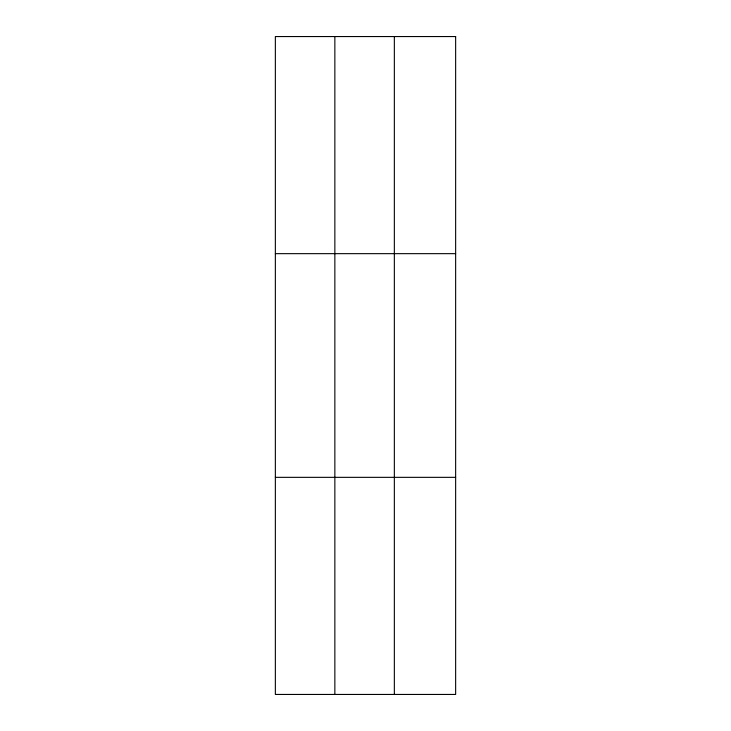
<?xml version="1.0" encoding="UTF-8"?>
<svg xmlns="http://www.w3.org/2000/svg" width="731" height="731" viewBox="0 0 731 731"><rect width="100%" height="100%" fill="white"/><g stroke="black" fill="none" stroke-linecap="round" stroke-linejoin="round"><path stroke-width="1.1" d="M334.853 694.45L334.853 36.55M394.347 694.45L394.347 36.55M275.359 253.657L455.641 253.657M275.359 477.343L455.641 477.343M455.641 36.55L455.641 694.45L275.359 694.45L275.359 36.55L455.641 36.55"/></g></svg>
